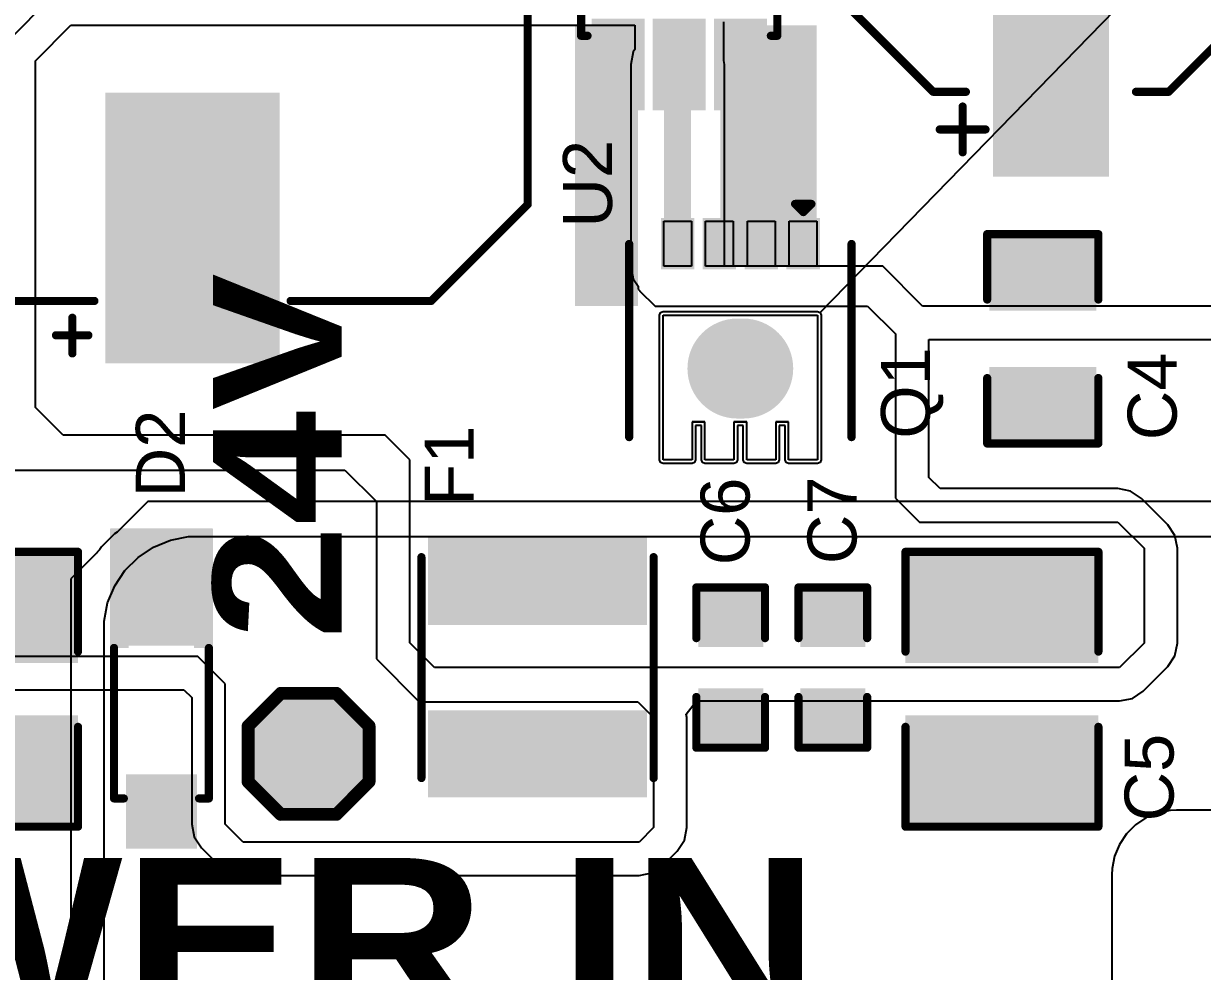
# Model space of a CAD drawing. Header units: inches. Extents: x -3 to 195, y 0 to 199.
# Drawn here: x 2.38 to 3.101, y 0.53 to 1.11 of the extents above; entities that cross this region are included whole.
import ezdxf

# ---------------------------------------------------------------- set-up
doc = ezdxf.new("R2010")
doc.units = ezdxf.units.IN
doc.header["$MEASUREMENT"] = 0
for name, color, linetype in [('Bottom Layer', 5, 'Continuous'), ('Top Layer', 1, 'Continuous'), ('Top Overlay', 2, 'Continuous'), ('Top Paste', 8, 'Continuous'), ('Top Solder', 216, 'Continuous')]:
    doc.layers.add(name, color=color, linetype=linetype)
doc.styles.add('Arial', font='', dxfattribs={"height": 0.2})
doc.styles.add('Arial Black_Bold', font='', dxfattribs={"height": 0.2})
doc.styles.get('Arial').set_extended_font_data('Arial')
doc.styles.get('Arial Black_Bold').set_extended_font_data('Arial Black', bold=True)

# ---------------------------------------------------------------- blocks, each defined once
blk = doc.blocks.new('SOT_23_6_18')
at = {"layer": 'Top Layer'}
for points in [[(-0.07559, 0.04961), (-0.02756, 0.04961), (-0.02756, 0.0252), (-0.07559, 0.0252)], [(0.02756, 0.04961), (0.07559, 0.04961), (0.07559, 0.0252), (0.02756, 0.0252)], [(-0.07559, 0.0122), (-0.02756, 0.0122), (-0.02756, -0.01221), (-0.07559, -0.01221)], [(0.02756, 0.0122), (0.07559, 0.0122), (0.07559, -0.01221), (0.02756, -0.01221)], [(-0.07559, -0.0252), (-0.02756, -0.0252), (-0.02756, -0.04961), (-0.07559, -0.04961)], [(0.02756, -0.0252), (0.07559, -0.0252), (0.07559, -0.04961), (0.02756, -0.04961)]]:
    blk.add_hatch(color=1, dxfattribs=at).paths.add_polyline_path(points)
at = {"layer": 'Top Paste'}
for points in [[(-0.07559, 0.04961), (-0.02756, 0.04961), (-0.02756, 0.0252), (-0.07559, 0.0252)], [(0.02756, 0.04961), (0.07559, 0.04961), (0.07559, 0.0252), (0.02756, 0.0252)], [(-0.07559, 0.0122), (-0.02756, 0.0122), (-0.02756, -0.01221), (-0.07559, -0.01221)], [(0.02756, 0.0122), (0.07559, 0.0122), (0.07559, -0.01221), (0.02756, -0.01221)], [(-0.07559, -0.0252), (-0.02756, -0.0252), (-0.02756, -0.04961), (-0.07559, -0.04961)], [(0.02756, -0.0252), (0.07559, -0.0252), (0.07559, -0.04961), (0.02756, -0.04961)]]:
    blk.add_hatch(color=8, dxfattribs=at).paths.add_polyline_path(points)
at = {"layer": 'Top Solder'}
for points in [[(-0.07959, 0.05361), (-0.02356, 0.05361), (-0.02356, 0.0212), (-0.07959, 0.0212)], [(0.02356, 0.05361), (0.07959, 0.05361), (0.07959, 0.0212), (0.02356, 0.0212)], [(-0.07959, 0.0162), (-0.02356, 0.0162), (-0.02356, -0.01621), (-0.07959, -0.01621)], [(0.02356, 0.0162), (0.07959, 0.0162), (0.07959, -0.01621), (0.02356, -0.01621)], [(-0.07959, -0.0212), (-0.02356, -0.0212), (-0.02356, -0.05361), (-0.07959, -0.05361)], [(0.02356, -0.0212), (0.07959, -0.0212), (0.07959, -0.05361), (0.02356, -0.05361)]]:
    blk.add_hatch(color=216, dxfattribs=at).paths.add_polyline_path(points)
at = {"layer": 'Top Overlay'}
for points in [[(0.034, 0.06, 0.005, 0.005, 0), (-0.035, 0.06, 0.005, 0.005, 0)], [(-0.035, 0.05606, 0.005, 0.005, 0), (-0.035, 0.06, 0.005, 0.005, 0)], [(0.034, 0.05606, 0.005, 0.005, 0), (0.034, 0.06, 0.005, 0.005, 0)], [(-0.081, 0.038, 0.005, 0.005, 0), (-0.086, 0.043, 0.005, 0.005, 0)], [(-0.086, 0.033, 0.005, 0.005, 0), (-0.086, 0.043, 0.005, 0.005, 0)], [(-0.086, 0.033, 0.005, 0.005, 0), (-0.081, 0.038, 0.005, 0.005, 0)], [(-0.035, -0.06, 0.005, 0.005, 0), (-0.035, -0.05606, 0.005, 0.005, 0)], [(0.034, -0.06, 0.005, 0.005, 0), (-0.035, -0.06, 0.005, 0.005, 0)], [(0.034, -0.06, 0.005, 0.005, 0), (0.034, -0.05606, 0.005, 0.005, 0)]]:
    blk.add_lwpolyline(points, format="xyseb", dxfattribs=at)
for points in [[(-0.03625, 0.06, 0.0025, 0.0025, 1), (-0.03375, 0.06, 0.0025, 0.0025, 1)], [(-0.03625, 0.06, 0.0025, 0.0025, 1), (-0.03375, 0.06, 0.0025, 0.0025, 1)], [(-0.03625, 0.05606, 0.0025, 0.0025, 1), (-0.03375, 0.05606, 0.0025, 0.0025, 1)], [(0.03275, 0.06, 0.0025, 0.0025, 1), (0.03525, 0.06, 0.0025, 0.0025, 1)], [(0.03275, 0.06, 0.0025, 0.0025, 1), (0.03525, 0.06, 0.0025, 0.0025, 1)], [(0.03275, 0.05606, 0.0025, 0.0025, 1), (0.03525, 0.05606, 0.0025, 0.0025, 1)], [(-0.08725, 0.043, 0.0025, 0.0025, 1), (-0.08475, 0.043, 0.0025, 0.0025, 1)], [(-0.08725, 0.043, 0.0025, 0.0025, 1), (-0.08475, 0.043, 0.0025, 0.0025, 1)], [(-0.08225, 0.038, 0.0025, 0.0025, 1), (-0.07975, 0.038, 0.0025, 0.0025, 1)], [(-0.08225, 0.038, 0.0025, 0.0025, 1), (-0.07975, 0.038, 0.0025, 0.0025, 1)], [(-0.08725, 0.033, 0.0025, 0.0025, 1), (-0.08475, 0.033, 0.0025, 0.0025, 1)], [(-0.08725, 0.033, 0.0025, 0.0025, 1), (-0.08475, 0.033, 0.0025, 0.0025, 1)], [(-0.03625, -0.05606, 0.0025, 0.0025, 1), (-0.03375, -0.05606, 0.0025, 0.0025, 1)], [(-0.03625, -0.06, 0.0025, 0.0025, 1), (-0.03375, -0.06, 0.0025, 0.0025, 1)], [(-0.03625, -0.06, 0.0025, 0.0025, 1), (-0.03375, -0.06, 0.0025, 0.0025, 1)], [(0.03275, -0.05606, 0.0025, 0.0025, 1), (0.03525, -0.05606, 0.0025, 0.0025, 1)], [(0.03275, -0.06, 0.0025, 0.0025, 1), (0.03525, -0.06, 0.0025, 0.0025, 1)], [(0.03275, -0.06, 0.0025, 0.0025, 1), (0.03525, -0.06, 0.0025, 0.0025, 1)]]:
    blk.add_lwpolyline(points, format="xyseb", close=True, dxfattribs=at)
blk = doc.blocks.new('T__________22')
at = {"layer": 'Top Layer'}
blk.add_hatch(color=1, dxfattribs=at).paths.add_polyline_path([(0.015, 0.03), (-0.015, 0.03), (-0.03, 0.015), (-0.03, -0.015), (-0.015, -0.03), (0.015, -0.03), (0.03, -0.015), (0.03, 0.015)])
at = {"layer": 'Top Paste'}
blk.add_hatch(color=8, dxfattribs=at).paths.add_polyline_path([(0.015, 0.03), (-0.015, 0.03), (-0.03, 0.015), (-0.03, -0.015), (-0.015, -0.03), (0.015, -0.03), (0.03, -0.015), (0.03, 0.015)])
at = {"layer": 'Top Solder'}
blk.add_hatch(color=216, dxfattribs=at).paths.add_polyline_path([(0.017, 0.034), (-0.017, 0.034), (-0.034, 0.017), (-0.034, -0.017), (-0.017, -0.034), (0.017, -0.034), (0.034, -0.017), (0.034, 0.017)])
at = {"layer": 'Top Overlay'}
for points in [[(-0.037, 0.017, 0.00787, 0.00787, 0), (-0.017, 0.037, 0.00787, 0.00787, 0)], [(-0.017, 0.037, 0.00787, 0.00787, 0), (0.017, 0.037, 0.00787, 0.00787, 0)], [(0.017, 0.037, 0.00787, 0.00787, 0), (0.037, 0.017, 0.00787, 0.00787, 0)], [(-0.037, -0.017, 0.00787, 0.00787, 0), (-0.037, 0.017, 0.00787, 0.00787, 0)], [(0.037, -0.017, 0.00787, 0.00787, 0), (0.037, 0.017, 0.00787, 0.00787, 0)], [(-0.037, -0.017, 0.00787, 0.00787, 0), (-0.017, -0.037, 0.00787, 0.00787, 0)], [(0.017, -0.037, 0.00787, 0.00787, 0), (0.037, -0.017, 0.00787, 0.00787, 0)], [(-0.017, -0.037, 0.00787, 0.00787, 0), (0.017, -0.037, 0.00787, 0.00787, 0)]]:
    blk.add_lwpolyline(points, format="xyseb", dxfattribs=at)
for points in [[(-0.01897, 0.037, 0.00394, 0.00394, 1), (-0.01503, 0.037, 0.00394, 0.00394, 1)], [(-0.01897, 0.037, 0.00394, 0.00394, 1), (-0.01503, 0.037, 0.00394, 0.00394, 1)], [(0.01503, 0.037, 0.00394, 0.00394, 1), (0.01897, 0.037, 0.00394, 0.00394, 1)], [(0.01503, 0.037, 0.00394, 0.00394, 1), (0.01897, 0.037, 0.00394, 0.00394, 1)], [(-0.03897, 0.017, 0.00394, 0.00394, 1), (-0.03503, 0.017, 0.00394, 0.00394, 1)], [(-0.03897, 0.017, 0.00394, 0.00394, 1), (-0.03503, 0.017, 0.00394, 0.00394, 1)], [(0.03503, 0.017, 0.00394, 0.00394, 1), (0.03897, 0.017, 0.00394, 0.00394, 1)], [(0.03503, 0.017, 0.00394, 0.00394, 1), (0.03897, 0.017, 0.00394, 0.00394, 1)], [(-0.03897, -0.017, 0.00394, 0.00394, 1), (-0.03503, -0.017, 0.00394, 0.00394, 1)], [(-0.03897, -0.017, 0.00394, 0.00394, 1), (-0.03503, -0.017, 0.00394, 0.00394, 1)], [(0.03503, -0.017, 0.00394, 0.00394, 1), (0.03897, -0.017, 0.00394, 0.00394, 1)], [(0.03503, -0.017, 0.00394, 0.00394, 1), (0.03897, -0.017, 0.00394, 0.00394, 1)], [(-0.01897, -0.037, 0.00394, 0.00394, 1), (-0.01503, -0.037, 0.00394, 0.00394, 1)], [(-0.01897, -0.037, 0.00394, 0.00394, 1), (-0.01503, -0.037, 0.00394, 0.00394, 1)], [(0.01503, -0.037, 0.00394, 0.00394, 1), (0.01897, -0.037, 0.00394, 0.00394, 1)], [(0.01503, -0.037, 0.00394, 0.00394, 1), (0.01897, -0.037, 0.00394, 0.00394, 1)]]:
    blk.add_lwpolyline(points, format="xyseb", close=True, dxfattribs=at)
blk = doc.blocks.new('P____DI_3333_8_81')
at = {"layer": 'Top Layer'}
for points in [[(-0.02441, 0.04665), (-0.02441, 0.03012), (-0.05197, 0.03012), (-0.05197, 0.04665)], [(-0.02441, 0.02106), (-0.02441, 0.00453), (-0.05197, 0.00453), (-0.05197, 0.02106)], [(-0.02441, -0.00453), (-0.02441, -0.02106), (-0.05197, -0.02106), (-0.05197, -0.00453)], [(-0.02441, -0.03012), (-0.02441, -0.04665), (-0.05197, -0.04665), (-0.05197, -0.03012)]]:
    blk.add_hatch(color=1, dxfattribs=at).paths.add_polyline_path(points)
h = blk.add_hatch(color=1, dxfattribs=at)
edge = h.paths.add_edge_path()
edge.add_arc((0.03819, 0.00177), 0.02657, 0, 180)
edge.add_line((0.01162, 0.00177), (0.01162, -0.00178))
edge.add_arc((0.03819, -0.00178), 0.02657, 180, 360)
edge.add_line((0.06476, -0.00178), (0.06476, 0.00177))
at = {"layer": 'Top Paste'}
h = blk.add_hatch(color=8, dxfattribs=at)
edge = h.paths.add_edge_path()
edge.add_arc((0.03819, 0.00177), 0.02657, 0, 180)
edge.add_line((0.01162, 0.00177), (0.01162, -0.00178))
edge.add_arc((0.03819, -0.00178), 0.02657, 180, 360)
edge.add_line((0.06476, -0.00178), (0.06476, 0.00177))
at = {"layer": 'Top Solder'}
for points in [[(-0.02244, 0.04862), (-0.02244, 0.02815), (-0.05394, 0.02815), (-0.05394, 0.04862)], [(-0.02244, 0.02303), (-0.02244, 0.00256), (-0.05394, 0.00256), (-0.05394, 0.02303)], [(-0.02244, -0.00256), (-0.02244, -0.02303), (-0.05394, -0.02303), (-0.05394, -0.00256)], [(-0.02244, -0.02815), (-0.02244, -0.04862), (-0.05394, -0.04862), (-0.05394, -0.02815)]]:
    blk.add_hatch(color=216, dxfattribs=at).paths.add_polyline_path(points)
h = blk.add_hatch(color=216, dxfattribs=at)
edge = h.paths.add_edge_path()
edge.add_arc((0.03819, 0.00177), 0.03057, 0, 180)
edge.add_line((0.00762, 0.00177), (0.00762, -0.00178))
edge.add_arc((0.03819, -0.00178), 0.03057, 180, 360)
edge.add_line((0.06876, -0.00178), (0.06876, 0.00177))
at = {"layer": 'Top Layer'}
for p, q in [((0.00551, 0.04724), (0.00551, 0.04724)), ((0.00551, 0.04724), (0.09409, 0.04724)), ((0.00551, -0.04724), (0.00551, 0.04724)), ((0.09409, 0.04724), (0.09409, 0.02953)), ((0.09409, 0.02953), (0.07086, 0.02953)), ((0.07086, 0.02953), (0.07086, 0.02165)), ((0.07086, 0.02165), (0.09409, 0.02165)), ((0.09409, 0.02165), (0.09409, 0.00394)), ((0.09409, 0.00394), (0.07086, 0.00394)), ((0.07086, 0.00394), (0.07086, -0.00394)), ((0.07086, -0.00394), (0.09409, -0.00394)), ((0.09409, -0.00394), (0.09409, -0.02165)), ((0.09409, -0.02165), (0.07086, -0.02165)), ((0.07086, -0.02165), (0.07086, -0.02953)), ((0.07086, -0.02953), (0.09409, -0.02953)), ((0.09409, -0.02953), (0.09409, -0.04724)), ((0.09409, -0.04724), (0.00551, -0.04724))]:
    blk.add_line(p, q, dxfattribs=at)
at = {"layer": 'Top Overlay'}
for points in [[(0.08011, 0.06799, 0.005, 0.005, 0), (-0.038, 0.06799, 0.005, 0.005, 0)], [(-0.06246, 0.03348, 0.005, 0.005, 0), (-0.06246, 0.04348, 0.005, 0.005, 0)], [(-0.05746, 0.03848, 0.005, 0.005, 0), (-0.06246, 0.04348, 0.005, 0.005, 0)], [(-0.06246, 0.03348, 0.005, 0.005, 0), (-0.05746, 0.03848, 0.005, 0.005, 0)], [(0.08011, -0.06799, 0.005, 0.005, 0), (-0.038, -0.06799, 0.005, 0.005, 0)]]:
    blk.add_lwpolyline(points, format="xyseb", dxfattribs=at)
for points in [[(-0.03925, 0.06799, 0.0025, 0.0025, 1), (-0.03675, 0.06799, 0.0025, 0.0025, 1)], [(0.07886, 0.06799, 0.0025, 0.0025, 1), (0.08136, 0.06799, 0.0025, 0.0025, 1)], [(-0.06371, 0.04348, 0.0025, 0.0025, 1), (-0.06121, 0.04348, 0.0025, 0.0025, 1)], [(-0.06371, 0.04348, 0.0025, 0.0025, 1), (-0.06121, 0.04348, 0.0025, 0.0025, 1)], [(-0.05871, 0.03848, 0.0025, 0.0025, 1), (-0.05621, 0.03848, 0.0025, 0.0025, 1)], [(-0.05871, 0.03848, 0.0025, 0.0025, 1), (-0.05621, 0.03848, 0.0025, 0.0025, 1)], [(-0.06371, 0.03348, 0.0025, 0.0025, 1), (-0.06121, 0.03348, 0.0025, 0.0025, 1)], [(-0.06371, 0.03348, 0.0025, 0.0025, 1), (-0.06121, 0.03348, 0.0025, 0.0025, 1)], [(-0.03925, -0.06799, 0.0025, 0.0025, 1), (-0.03675, -0.06799, 0.0025, 0.0025, 1)], [(0.07886, -0.06799, 0.0025, 0.0025, 1), (0.08136, -0.06799, 0.0025, 0.0025, 1)]]:
    blk.add_lwpolyline(points, format="xyseb", close=True, dxfattribs=at)
at = {"layer": 'Top Paste'}
for p, q in [((-0.05197, 0.02992), (-0.05197, 0.04685)), ((-0.05197, 0.04685), (-0.02441, 0.04685)), ((-0.02441, 0.04685), (-0.02441, 0.04685)), ((-0.02441, 0.04685), (-0.02441, 0.02992)), ((0.00551, -0.04724), (0.00551, 0.04724)), ((0.00551, 0.04724), (0.09409, 0.04724)), ((0.09409, 0.04724), (0.09409, 0.02953)), ((-0.02441, 0.02992), (-0.05197, 0.02992)), ((0.09409, 0.02953), (0.07087, 0.02953)), ((0.07087, 0.02953), (0.07087, 0.02165)), ((0.07087, 0.02165), (0.09409, 0.02165)), ((0.09409, 0.02165), (0.09409, 0.00394)), ((-0.05197, 0.00433), (-0.05197, 0.02126)), ((-0.05197, 0.02126), (-0.02441, 0.02126)), ((-0.02441, 0.02126), (-0.02441, 0.02126)), ((-0.02441, 0.02126), (-0.02441, 0.00433)), ((-0.02441, 0.00433), (-0.05197, 0.00433)), ((0.09409, 0.00394), (0.07087, 0.00394)), ((0.07087, 0.00394), (0.07087, -0.00394)), ((-0.05197, -0.02126), (-0.05197, -0.00433)), ((-0.05197, -0.00433), (-0.02441, -0.00433)), ((-0.02441, -0.00433), (-0.02441, -0.00433)), ((-0.02441, -0.00433), (-0.02441, -0.02126)), ((0.07087, -0.00394), (0.09409, -0.00394)), ((0.09409, -0.00394), (0.09409, -0.02165)), ((-0.02441, -0.02126), (-0.05197, -0.02126)), ((0.09409, -0.02165), (0.07087, -0.02165)), ((0.07087, -0.02165), (0.07087, -0.02953)), ((-0.05197, -0.04685), (-0.05197, -0.02992)), ((-0.05197, -0.02992), (-0.02441, -0.02992)), ((-0.02441, -0.02992), (-0.02441, -0.02992)), ((-0.02441, -0.02992), (-0.02441, -0.04685)), ((0.07087, -0.02953), (0.09409, -0.02953)), ((0.09409, -0.02953), (0.09409, -0.04724)), ((-0.02441, -0.04685), (-0.05197, -0.04685)), ((0.09409, -0.04724), (0.00551, -0.04724)), ((0.09409, -0.04724), (0.09409, -0.04724))]:
    blk.add_line(p, q, dxfattribs=at)
at = {"layer": 'Top Solder'}
for p, q in [((0.004, 0.04875), (-197.82837, 192.66488)), ((0.00338, 0.04724), (0.004, 0.04875)), ((0.00338, -0.04724), (0.00338, 0.04724)), ((0.004, 0.04875), (0.00551, 0.04938)), ((0.00551, 0.04938), (0.09409, 0.04938)), ((0.09409, 0.04938), (0.0956, 0.04875)), ((0.0956, 0.04875), (0.09622, 0.04724)), ((0.09622, 0.04724), (0.09622, 0.02953)), ((0.09622, 0.02953), (0.0956, 0.02802)), ((0.09409, 0.0274), (0.073, 0.0274)), ((0.073, 0.0274), (0.073, 0.02378)), ((0.073, 0.02378), (0.09409, 0.02378)), ((0.0956, 0.02802), (0.09409, 0.0274)), ((0.09409, 0.02378), (0.0956, 0.02316)), ((0.0956, 0.02316), (0.09622, 0.02165)), ((0.09622, 0.02165), (0.09622, 0.00394)), ((0.09409, 0.00181), (0.073, 0.00181)), ((0.073, 0.00181), (0.073, -0.00181)), ((0.0956, 0.00243), (0.09409, 0.00181)), ((0.09622, 0.00394), (0.0956, 0.00243)), ((0.073, -0.00181), (0.09409, -0.00181)), ((0.09409, -0.00181), (0.0956, -0.00243)), ((0.0956, -0.00243), (0.09622, -0.00394)), ((0.09622, -0.00394), (0.09622, -0.02165)), ((0.09409, -0.02379), (0.073, -0.02379)), ((0.073, -0.02379), (0.073, -0.0274)), ((0.073, -0.0274), (0.09409, -0.0274)), ((0.0956, -0.02316), (0.09409, -0.02379)), ((0.09409, -0.0274), (0.0956, -0.02802)), ((0.09622, -0.02165), (0.0956, -0.02316)), ((0.0956, -0.02802), (0.09622, -0.02953)), ((0.09622, -0.02953), (0.09622, -0.04724)), ((0.004, -0.04875), (0.00338, -0.04724)), ((0.00551, -0.04938), (0.004, -0.04875)), ((0.09409, -0.04938), (0.00551, -0.04938)), ((0.0956, -0.04875), (0.09409, -0.04938)), ((0.09622, -0.04724), (0.0956, -0.04875))]:
    blk.add_line(p, q, dxfattribs=at)
blk = doc.blocks.new('FUSE_1210_105')
at = {"layer": 'Top Layer'}
for points in [[(-0.07539, 0.06299), (-0.03012, 0.06299), (-0.03012, -0.06299), (-0.07539, -0.06299)], [(0.03012, 0.06299), (0.07539, 0.06299), (0.07539, -0.06299), (0.03012, -0.06299)]]:
    blk.add_hatch(color=1, dxfattribs=at).paths.add_polyline_path(points)
at = {"layer": 'Top Paste'}
for points in [[(-0.07539, 0.06299), (-0.03012, 0.06299), (-0.03012, -0.06299), (-0.07539, -0.06299)], [(0.03012, 0.06299), (0.07539, 0.06299), (0.07539, -0.06299), (0.03012, -0.06299)]]:
    blk.add_hatch(color=8, dxfattribs=at).paths.add_polyline_path(points)
at = {"layer": 'Top Solder'}
for points in [[(-0.07939, 0.06699), (-0.02612, 0.06699), (-0.02612, -0.06699), (-0.07939, -0.06699)], [(0.02612, 0.06699), (0.07939, 0.06699), (0.07939, -0.06699), (0.02612, -0.06699)]]:
    blk.add_hatch(color=216, dxfattribs=at).paths.add_polyline_path(points)
at = {"layer": 'Top Overlay'}
for points in [[(0.06752, 0.071, 0.005, 0.005, 0), (-0.06752, 0.071, 0.005, 0.005, 0)], [(0.06752, -0.071, 0.005, 0.005, 0), (-0.06752, -0.071, 0.005, 0.005, 0)]]:
    blk.add_lwpolyline(points, format="xyseb", dxfattribs=at)
for points in [[(-0.06877, 0.071, 0.0025, 0.0025, 1), (-0.06627, 0.071, 0.0025, 0.0025, 1)], [(0.06627, 0.071, 0.0025, 0.0025, 1), (0.06877, 0.071, 0.0025, 0.0025, 1)], [(-0.06877, -0.071, 0.0025, 0.0025, 1), (-0.06627, -0.071, 0.0025, 0.0025, 1)], [(0.06627, -0.071, 0.0025, 0.0025, 1), (0.06877, -0.071, 0.0025, 0.0025, 1)]]:
    blk.add_lwpolyline(points, format="xyseb", close=True, dxfattribs=at)
blk = doc.blocks.new('SOD_123_129')
at = {"layer": 'Top Layer'}
for points in [[(-0.04331, 0.01772), (-0.04331, -0.01772), (-0.08071, -0.01772), (-0.08071, 0.01772)], [(0.08071, 0.01772), (0.08071, -0.01772), (0.04331, -0.01772), (0.04331, 0.01772)]]:
    blk.add_hatch(color=1, dxfattribs=at).paths.add_polyline_path(points)
at = {"layer": 'Top Overlay'}
for points in [[(0.03801, 0.01998), (0.11101, 0.01998), (0.11101, 0.03148), (0.03801, 0.03148)], [(0.08354, -0.03104), (0.11109, -0.03104), (0.11109, 0.03096), (0.08354, 0.03096)], [(0.03798, -0.03149), (0.11098, -0.03149), (0.11098, -0.02), (0.03798, -0.02)]]:
    blk.add_hatch(color=2, dxfattribs=at).paths.add_polyline_path(points)
at = {"layer": 'Top Paste'}
for points in [[(-0.04331, 0.01772), (-0.04331, -0.01772), (-0.08071, -0.01772), (-0.08071, 0.01772)], [(0.08071, 0.01772), (0.08071, -0.01772), (0.04331, -0.01772), (0.04331, 0.01772)]]:
    blk.add_hatch(color=8, dxfattribs=at).paths.add_polyline_path(points)
at = {"layer": 'Top Solder'}
for points in [[(-0.03931, 0.02172), (-0.03931, -0.02172), (-0.08471, -0.02172), (-0.08471, 0.02172)], [(0.08471, 0.02172), (0.08471, -0.02172), (0.03931, -0.02172), (0.03931, 0.02172)]]:
    blk.add_hatch(color=216, dxfattribs=at).paths.add_polyline_path(points)
at = {"layer": 'Top Overlay'}
for points in [[(-0.054, 0.029, 0.005, 0.005, 0), (0.038, 0.029, 0.005, 0.005, 0)], [(-0.054, 0.029, 0.005, 0.005, 0), (-0.054, 0.023, 0.005, 0.005, 0)], [(-0.054, -0.023, 0.005, 0.005, 0), (-0.054, -0.029, 0.005, 0.005, 0)], [(-0.054, -0.029, 0.005, 0.005, 0), (0.038, -0.029, 0.005, 0.005, 0)]]:
    blk.add_lwpolyline(points, format="xyseb", dxfattribs=at)
for points in [[(-0.05525, 0.029, 0.0025, 0.0025, 1), (-0.05275, 0.029, 0.0025, 0.0025, 1)], [(-0.05525, 0.029, 0.0025, 0.0025, 1), (-0.05275, 0.029, 0.0025, 0.0025, 1)], [(0.03675, 0.029, 0.0025, 0.0025, 1), (0.03925, 0.029, 0.0025, 0.0025, 1)], [(-0.05525, 0.023, 0.0025, 0.0025, 1), (-0.05275, 0.023, 0.0025, 0.0025, 1)], [(-0.05525, -0.023, 0.0025, 0.0025, 1), (-0.05275, -0.023, 0.0025, 0.0025, 1)], [(-0.05525, -0.029, 0.0025, 0.0025, 1), (-0.05275, -0.029, 0.0025, 0.0025, 1)], [(-0.05525, -0.029, 0.0025, 0.0025, 1), (-0.05275, -0.029, 0.0025, 0.0025, 1)], [(0.03675, -0.029, 0.0025, 0.0025, 1), (0.03925, -0.029, 0.0025, 0.0025, 1)]]:
    blk.add_lwpolyline(points, format="xyseb", close=True, dxfattribs=at)
blk = doc.blocks.new('C___1210_152')
at = {"layer": 'Top Layer'}
for points in [[(-0.08, 0.055), (-0.02, 0.055), (-0.02, -0.055), (-0.08, -0.055)], [(0.02, 0.055), (0.08, 0.055), (0.08, -0.055), (0.02, -0.055)]]:
    blk.add_hatch(color=1, dxfattribs=at).paths.add_polyline_path(points)
at = {"layer": 'Top Paste'}
for points in [[(-0.08, 0.055), (-0.02, 0.055), (-0.02, -0.055), (-0.08, -0.055)], [(0.02, 0.055), (0.08, 0.055), (0.08, -0.055), (0.02, -0.055)]]:
    blk.add_hatch(color=8, dxfattribs=at).paths.add_polyline_path(points)
at = {"layer": 'Top Solder'}
for points in [[(-0.084, 0.059), (-0.016, 0.059), (-0.016, -0.059), (-0.084, -0.059)], [(0.016, 0.059), (0.084, 0.059), (0.084, -0.059), (0.016, -0.059)]]:
    blk.add_hatch(color=216, dxfattribs=at).paths.add_polyline_path(points)
at = {"layer": 'Top Overlay'}
for points in [[(-0.084, 0.059, 0.005, 0.005, 0), (-0.084, -0.059, 0.005, 0.005, 0)], [(-0.084, 0.059, 0.005, 0.005, 0), (-0.023, 0.059, 0.005, 0.005, 0)], [(0.023, 0.059, 0.005, 0.005, 0), (0.084, 0.059, 0.005, 0.005, 0)], [(0.084, 0.059, 0.005, 0.005, 0), (0.084, -0.059, 0.005, 0.005, 0)], [(-0.084, -0.059, 0.005, 0.005, 0), (-0.023, -0.059, 0.005, 0.005, 0)], [(0.023, -0.059, 0.005, 0.005, 0), (0.084, -0.059, 0.005, 0.005, 0)]]:
    blk.add_lwpolyline(points, format="xyseb", dxfattribs=at)
for points in [[(-0.08525, 0.059, 0.0025, 0.0025, 1), (-0.08275, 0.059, 0.0025, 0.0025, 1)], [(-0.08525, 0.059, 0.0025, 0.0025, 1), (-0.08275, 0.059, 0.0025, 0.0025, 1)], [(-0.02425, 0.059, 0.0025, 0.0025, 1), (-0.02175, 0.059, 0.0025, 0.0025, 1)], [(0.02175, 0.059, 0.0025, 0.0025, 1), (0.02425, 0.059, 0.0025, 0.0025, 1)], [(0.08275, 0.059, 0.0025, 0.0025, 1), (0.08525, 0.059, 0.0025, 0.0025, 1)], [(0.08275, 0.059, 0.0025, 0.0025, 1), (0.08525, 0.059, 0.0025, 0.0025, 1)], [(-0.08525, -0.059, 0.0025, 0.0025, 1), (-0.08275, -0.059, 0.0025, 0.0025, 1)], [(-0.08525, -0.059, 0.0025, 0.0025, 1), (-0.08275, -0.059, 0.0025, 0.0025, 1)], [(-0.02425, -0.059, 0.0025, 0.0025, 1), (-0.02175, -0.059, 0.0025, 0.0025, 1)], [(0.02175, -0.059, 0.0025, 0.0025, 1), (0.02425, -0.059, 0.0025, 0.0025, 1)], [(0.08275, -0.059, 0.0025, 0.0025, 1), (0.08525, -0.059, 0.0025, 0.0025, 1)], [(0.08275, -0.059, 0.0025, 0.0025, 1), (0.08525, -0.059, 0.0025, 0.0025, 1)]]:
    blk.add_lwpolyline(points, format="xyseb", close=True, dxfattribs=at)
blk = doc.blocks.new('C___0603_153')
at = {"layer": 'Top Layer'}
for points in [[(-0.015, 0.0175), (-0.015, -0.0175), (-0.045, -0.0175), (-0.045, 0.0175)], [(0.045, 0.0175), (0.045, -0.0175), (0.015, -0.0175), (0.015, 0.0175)]]:
    blk.add_hatch(color=1, dxfattribs=at).paths.add_polyline_path(points)
at = {"layer": 'Top Paste'}
for points in [[(-0.015, 0.0175), (-0.015, -0.0175), (-0.045, -0.0175), (-0.045, 0.0175)], [(0.045, 0.0175), (0.045, -0.0175), (0.015, -0.0175), (0.015, 0.0175)]]:
    blk.add_hatch(color=8, dxfattribs=at).paths.add_polyline_path(points)
at = {"layer": 'Top Solder'}
for points in [[(-0.01264, 0.01986), (-0.01264, -0.01986), (-0.04736, -0.01986), (-0.04736, 0.01986)], [(0.04736, 0.01986), (0.04736, -0.01986), (0.01264, -0.01986), (0.01264, 0.01986)]]:
    blk.add_hatch(color=216, dxfattribs=at).paths.add_polyline_path(points)
at = {"layer": 'Top Overlay'}
for points in [[(-0.049, 0.021, 0.005, 0.005, 0), (-0.018, 0.021, 0.005, 0.005, 0)], [(-0.049, 0.021, 0.005, 0.005, 0), (-0.049, -0.021, 0.005, 0.005, 0)], [(0.018, 0.021, 0.005, 0.005, 0), (0.049, 0.021, 0.005, 0.005, 0)], [(0.049, 0.021, 0.005, 0.005, 0), (0.049, -0.021, 0.005, 0.005, 0)], [(-0.049, -0.021, 0.005, 0.005, 0), (-0.018, -0.021, 0.005, 0.005, 0)], [(0.018, -0.021, 0.005, 0.005, 0), (0.049, -0.021, 0.005, 0.005, 0)]]:
    blk.add_lwpolyline(points, format="xyseb", dxfattribs=at)
for points in [[(-0.05025, 0.021, 0.0025, 0.0025, 1), (-0.04775, 0.021, 0.0025, 0.0025, 1)], [(-0.05025, 0.021, 0.0025, 0.0025, 1), (-0.04775, 0.021, 0.0025, 0.0025, 1)], [(-0.01925, 0.021, 0.0025, 0.0025, 1), (-0.01675, 0.021, 0.0025, 0.0025, 1)], [(0.01675, 0.021, 0.0025, 0.0025, 1), (0.01925, 0.021, 0.0025, 0.0025, 1)], [(0.04775, 0.021, 0.0025, 0.0025, 1), (0.05025, 0.021, 0.0025, 0.0025, 1)], [(0.04775, 0.021, 0.0025, 0.0025, 1), (0.05025, 0.021, 0.0025, 0.0025, 1)], [(-0.05025, -0.021, 0.0025, 0.0025, 1), (-0.04775, -0.021, 0.0025, 0.0025, 1)], [(-0.05025, -0.021, 0.0025, 0.0025, 1), (-0.04775, -0.021, 0.0025, 0.0025, 1)], [(-0.01925, -0.021, 0.0025, 0.0025, 1), (-0.01675, -0.021, 0.0025, 0.0025, 1)], [(0.01675, -0.021, 0.0025, 0.0025, 1), (0.01925, -0.021, 0.0025, 0.0025, 1)], [(0.04775, -0.021, 0.0025, 0.0025, 1), (0.05025, -0.021, 0.0025, 0.0025, 1)], [(0.04775, -0.021, 0.0025, 0.0025, 1), (0.05025, -0.021, 0.0025, 0.0025, 1)]]:
    blk.add_lwpolyline(points, format="xyseb", close=True, dxfattribs=at)
blk = doc.blocks.new('C___0603_154')
at = {"layer": 'Top Layer'}
for points in [[(-0.015, 0.0175), (-0.015, -0.0175), (-0.045, -0.0175), (-0.045, 0.0175)], [(0.045, 0.0175), (0.045, -0.0175), (0.015, -0.0175), (0.015, 0.0175)]]:
    blk.add_hatch(color=1, dxfattribs=at).paths.add_polyline_path(points)
at = {"layer": 'Top Paste'}
for points in [[(-0.015, 0.0175), (-0.015, -0.0175), (-0.045, -0.0175), (-0.045, 0.0175)], [(0.045, 0.0175), (0.045, -0.0175), (0.015, -0.0175), (0.015, 0.0175)]]:
    blk.add_hatch(color=8, dxfattribs=at).paths.add_polyline_path(points)
at = {"layer": 'Top Solder'}
for points in [[(-0.01264, 0.01986), (-0.01264, -0.01986), (-0.04736, -0.01986), (-0.04736, 0.01986)], [(0.04736, 0.01986), (0.04736, -0.01986), (0.01264, -0.01986), (0.01264, 0.01986)]]:
    blk.add_hatch(color=216, dxfattribs=at).paths.add_polyline_path(points)
at = {"layer": 'Top Overlay'}
for points in [[(-0.049, 0.021, 0.005, 0.005, 0), (-0.018, 0.021, 0.005, 0.005, 0)], [(-0.049, 0.021, 0.005, 0.005, 0), (-0.049, -0.021, 0.005, 0.005, 0)], [(0.018, 0.021, 0.005, 0.005, 0), (0.049, 0.021, 0.005, 0.005, 0)], [(0.049, 0.021, 0.005, 0.005, 0), (0.049, -0.021, 0.005, 0.005, 0)], [(-0.049, -0.021, 0.005, 0.005, 0), (-0.018, -0.021, 0.005, 0.005, 0)], [(0.018, -0.021, 0.005, 0.005, 0), (0.049, -0.021, 0.005, 0.005, 0)]]:
    blk.add_lwpolyline(points, format="xyseb", dxfattribs=at)
for points in [[(-0.05025, 0.021, 0.0025, 0.0025, 1), (-0.04775, 0.021, 0.0025, 0.0025, 1)], [(-0.05025, 0.021, 0.0025, 0.0025, 1), (-0.04775, 0.021, 0.0025, 0.0025, 1)], [(-0.01925, 0.021, 0.0025, 0.0025, 1), (-0.01675, 0.021, 0.0025, 0.0025, 1)], [(0.01675, 0.021, 0.0025, 0.0025, 1), (0.01925, 0.021, 0.0025, 0.0025, 1)], [(0.04775, 0.021, 0.0025, 0.0025, 1), (0.05025, 0.021, 0.0025, 0.0025, 1)], [(0.04775, 0.021, 0.0025, 0.0025, 1), (0.05025, 0.021, 0.0025, 0.0025, 1)], [(-0.05025, -0.021, 0.0025, 0.0025, 1), (-0.04775, -0.021, 0.0025, 0.0025, 1)], [(-0.05025, -0.021, 0.0025, 0.0025, 1), (-0.04775, -0.021, 0.0025, 0.0025, 1)], [(-0.01925, -0.021, 0.0025, 0.0025, 1), (-0.01675, -0.021, 0.0025, 0.0025, 1)], [(0.01675, -0.021, 0.0025, 0.0025, 1), (0.01925, -0.021, 0.0025, 0.0025, 1)], [(0.04775, -0.021, 0.0025, 0.0025, 1), (0.05025, -0.021, 0.0025, 0.0025, 1)], [(0.04775, -0.021, 0.0025, 0.0025, 1), (0.05025, -0.021, 0.0025, 0.0025, 1)]]:
    blk.add_lwpolyline(points, format="xyseb", close=True, dxfattribs=at)
blk = doc.blocks.new('C___1210_155')
at = {"layer": 'Top Layer'}
for points in [[(-0.08, 0.055), (-0.02, 0.055), (-0.02, -0.055), (-0.08, -0.055)], [(0.02, 0.055), (0.08, 0.055), (0.08, -0.055), (0.02, -0.055)]]:
    blk.add_hatch(color=1, dxfattribs=at).paths.add_polyline_path(points)
at = {"layer": 'Top Paste'}
for points in [[(-0.08, 0.055), (-0.02, 0.055), (-0.02, -0.055), (-0.08, -0.055)], [(0.02, 0.055), (0.08, 0.055), (0.08, -0.055), (0.02, -0.055)]]:
    blk.add_hatch(color=8, dxfattribs=at).paths.add_polyline_path(points)
at = {"layer": 'Top Solder'}
for points in [[(-0.084, 0.059), (-0.016, 0.059), (-0.016, -0.059), (-0.084, -0.059)], [(0.016, 0.059), (0.084, 0.059), (0.084, -0.059), (0.016, -0.059)]]:
    blk.add_hatch(color=216, dxfattribs=at).paths.add_polyline_path(points)
at = {"layer": 'Top Overlay'}
for points in [[(-0.084, 0.059, 0.005, 0.005, 0), (-0.023, 0.059, 0.005, 0.005, 0)], [(-0.084, 0.059, 0.005, 0.005, 0), (-0.084, -0.059, 0.005, 0.005, 0)], [(0.023, 0.059, 0.005, 0.005, 0), (0.084, 0.059, 0.005, 0.005, 0)], [(0.084, 0.059, 0.005, 0.005, 0), (0.084, -0.059, 0.005, 0.005, 0)], [(-0.084, -0.059, 0.005, 0.005, 0), (-0.023, -0.059, 0.005, 0.005, 0)], [(0.023, -0.059, 0.005, 0.005, 0), (0.084, -0.059, 0.005, 0.005, 0)]]:
    blk.add_lwpolyline(points, format="xyseb", dxfattribs=at)
for points in [[(-0.08525, 0.059, 0.0025, 0.0025, 1), (-0.08275, 0.059, 0.0025, 0.0025, 1)], [(-0.08525, 0.059, 0.0025, 0.0025, 1), (-0.08275, 0.059, 0.0025, 0.0025, 1)], [(-0.02425, 0.059, 0.0025, 0.0025, 1), (-0.02175, 0.059, 0.0025, 0.0025, 1)], [(0.02175, 0.059, 0.0025, 0.0025, 1), (0.02425, 0.059, 0.0025, 0.0025, 1)], [(0.08275, 0.059, 0.0025, 0.0025, 1), (0.08525, 0.059, 0.0025, 0.0025, 1)], [(0.08275, 0.059, 0.0025, 0.0025, 1), (0.08525, 0.059, 0.0025, 0.0025, 1)], [(-0.08525, -0.059, 0.0025, 0.0025, 1), (-0.08275, -0.059, 0.0025, 0.0025, 1)], [(-0.08525, -0.059, 0.0025, 0.0025, 1), (-0.08275, -0.059, 0.0025, 0.0025, 1)], [(-0.02425, -0.059, 0.0025, 0.0025, 1), (-0.02175, -0.059, 0.0025, 0.0025, 1)], [(0.02175, -0.059, 0.0025, 0.0025, 1), (0.02425, -0.059, 0.0025, 0.0025, 1)], [(0.08275, -0.059, 0.0025, 0.0025, 1), (0.08525, -0.059, 0.0025, 0.0025, 1)], [(0.08275, -0.059, 0.0025, 0.0025, 1), (0.08525, -0.059, 0.0025, 0.0025, 1)]]:
    blk.add_lwpolyline(points, format="xyseb", close=True, dxfattribs=at)
blk = doc.blocks.new('C___0805_156')
at = {"layer": 'Top Layer'}
for points in [[(-0.06, 0.03), (-0.02, 0.03), (-0.02, -0.03), (-0.06, -0.03)], [(0.02, 0.03), (0.06, 0.03), (0.06, -0.03), (0.02, -0.03)]]:
    blk.add_hatch(color=1, dxfattribs=at).paths.add_polyline_path(points)
at = {"layer": 'Top Paste'}
for points in [[(-0.06, 0.03), (-0.02, 0.03), (-0.02, -0.03), (-0.06, -0.03)], [(0.02, 0.03), (0.06, 0.03), (0.06, -0.03), (0.02, -0.03)]]:
    blk.add_hatch(color=8, dxfattribs=at).paths.add_polyline_path(points)
at = {"layer": 'Top Solder'}
for points in [[(-0.06276, 0.03276), (-0.01724, 0.03276), (-0.01724, -0.03276), (-0.06276, -0.03276)], [(0.01724, 0.03276), (0.06276, 0.03276), (0.06276, -0.03276), (0.01724, -0.03276)]]:
    blk.add_hatch(color=216, dxfattribs=at).paths.add_polyline_path(points)
at = {"layer": 'Top Overlay'}
for points in [[(-0.024, 0.034, 0.005, 0.005, 0), (-0.064, 0.034, 0.005, 0.005, 0)], [(-0.064, 0.034, 0.005, 0.005, 0), (-0.064, -0.034, 0.005, 0.005, 0)], [(0.064, 0.034, 0.005, 0.005, 0), (0.024, 0.034, 0.005, 0.005, 0)], [(0.064, 0.034, 0.005, 0.005, 0), (0.064, -0.034, 0.005, 0.005, 0)], [(-0.064, -0.034, 0.005, 0.005, 0), (-0.024, -0.034, 0.005, 0.005, 0)], [(0.024, -0.034, 0.005, 0.005, 0), (0.064, -0.034, 0.005, 0.005, 0)]]:
    blk.add_lwpolyline(points, format="xyseb", dxfattribs=at)
for points in [[(-0.06525, 0.034, 0.0025, 0.0025, 1), (-0.06275, 0.034, 0.0025, 0.0025, 1)], [(-0.06525, 0.034, 0.0025, 0.0025, 1), (-0.06275, 0.034, 0.0025, 0.0025, 1)], [(-0.02525, 0.034, 0.0025, 0.0025, 1), (-0.02275, 0.034, 0.0025, 0.0025, 1)], [(0.02275, 0.034, 0.0025, 0.0025, 1), (0.02525, 0.034, 0.0025, 0.0025, 1)], [(0.06275, 0.034, 0.0025, 0.0025, 1), (0.06525, 0.034, 0.0025, 0.0025, 1)], [(0.06275, 0.034, 0.0025, 0.0025, 1), (0.06525, 0.034, 0.0025, 0.0025, 1)], [(-0.06525, -0.034, 0.0025, 0.0025, 1), (-0.06275, -0.034, 0.0025, 0.0025, 1)], [(-0.06525, -0.034, 0.0025, 0.0025, 1), (-0.06275, -0.034, 0.0025, 0.0025, 1)], [(-0.02525, -0.034, 0.0025, 0.0025, 1), (-0.02275, -0.034, 0.0025, 0.0025, 1)], [(0.02275, -0.034, 0.0025, 0.0025, 1), (0.02525, -0.034, 0.0025, 0.0025, 1)], [(0.06275, -0.034, 0.0025, 0.0025, 1), (0.06525, -0.034, 0.0025, 0.0025, 1)], [(0.06275, -0.034, 0.0025, 0.0025, 1), (0.06525, -0.034, 0.0025, 0.0025, 1)]]:
    blk.add_lwpolyline(points, format="xyseb", close=True, dxfattribs=at)
blk = doc.blocks.new('RVT1H470M0607_157')
at = {"layer": 'Top Layer'}
for points in [[(-0.17913, 0.0315), (-0.04134, 0.0315), (-0.04134, -0.0315), (-0.17913, -0.0315)], [(0.04134, 0.0315), (0.17913, 0.0315), (0.17913, -0.0315), (0.04134, -0.0315)]]:
    blk.add_hatch(color=1, dxfattribs=at).paths.add_polyline_path(points)
at = {"layer": 'Top Paste'}
for points in [[(-0.17913, 0.0315), (-0.04134, 0.0315), (-0.04134, -0.0315), (-0.17913, -0.0315)], [(0.04134, 0.0315), (0.17913, 0.0315), (0.17913, -0.0315), (0.04134, -0.0315)]]:
    blk.add_hatch(color=8, dxfattribs=at).paths.add_polyline_path(points)
at = {"layer": 'Top Solder'}
for points in [[(-0.18313, 0.0355), (-0.03734, 0.0355), (-0.03734, -0.0355), (-0.18313, -0.0355)], [(0.03734, 0.0355), (0.18313, 0.0355), (0.18313, -0.0355), (0.03734, -0.0355)]]:
    blk.add_hatch(color=216, dxfattribs=at).paths.add_polyline_path(points)
at = {"layer": 'Top Overlay'}
for points in [[(-0.07224, 0.131, 0.005, 0.005, 0), (-0.13124, 0.072, 0.005, 0.005, 0)], [(0.13076, 0.131, 0.005, 0.005, 0), (-0.07224, 0.131, 0.005, 0.005, 0)], [(0.13076, 0.131, 0.005, 0.005, 0), (0.13076, 0.046, 0.005, 0.005, 0)], [(-0.13124, 0.072, 0.005, 0.005, 0), (-0.13124, 0.052, 0.005, 0.005, 0)], [(-0.15424, 0.068, 0.005, 0.005, 0), (-0.15424, 0.04, 0.005, 0.005, 0)], [(-0.16824, 0.054, 0.005, 0.005, 0), (-0.14024, 0.054, 0.005, 0.005, 0)], [(-0.13124, -0.052, 0.005, 0.005, 0), (-0.13124, -0.072, 0.005, 0.005, 0)], [(0.13076, -0.046, 0.005, 0.005, 0), (0.13076, -0.131, 0.005, 0.005, 0)], [(-0.13124, -0.072, 0.005, 0.005, 0), (-0.07224, -0.131, 0.005, 0.005, 0)], [(-0.07224, -0.131, 0.005, 0.005, 0), (0.13076, -0.131, 0.005, 0.005, 0)]]:
    blk.add_lwpolyline(points, format="xyseb", dxfattribs=at)
for points in [[(-0.07349, 0.131, 0.0025, 0.0025, 1), (-0.07099, 0.131, 0.0025, 0.0025, 1)], [(-0.07349, 0.131, 0.0025, 0.0025, 1), (-0.07099, 0.131, 0.0025, 0.0025, 1)], [(0.12951, 0.131, 0.0025, 0.0025, 1), (0.13201, 0.131, 0.0025, 0.0025, 1)], [(0.12951, 0.131, 0.0025, 0.0025, 1), (0.13201, 0.131, 0.0025, 0.0025, 1)], [(-0.13249, 0.072, 0.0025, 0.0025, 1), (-0.12999, 0.072, 0.0025, 0.0025, 1)], [(-0.13249, 0.072, 0.0025, 0.0025, 1), (-0.12999, 0.072, 0.0025, 0.0025, 1)], [(-0.15549, 0.068, 0.0025, 0.0025, 1), (-0.15299, 0.068, 0.0025, 0.0025, 1)], [(-0.16949, 0.054, 0.0025, 0.0025, 1), (-0.16699, 0.054, 0.0025, 0.0025, 1)], [(-0.14149, 0.054, 0.0025, 0.0025, 1), (-0.13899, 0.054, 0.0025, 0.0025, 1)], [(-0.13249, 0.052, 0.0025, 0.0025, 1), (-0.12999, 0.052, 0.0025, 0.0025, 1)], [(0.12951, 0.046, 0.0025, 0.0025, 1), (0.13201, 0.046, 0.0025, 0.0025, 1)], [(-0.15549, 0.04, 0.0025, 0.0025, 1), (-0.15299, 0.04, 0.0025, 0.0025, 1)], [(-0.13249, -0.052, 0.0025, 0.0025, 1), (-0.12999, -0.052, 0.0025, 0.0025, 1)], [(0.12951, -0.046, 0.0025, 0.0025, 1), (0.13201, -0.046, 0.0025, 0.0025, 1)], [(-0.13249, -0.072, 0.0025, 0.0025, 1), (-0.12999, -0.072, 0.0025, 0.0025, 1)], [(-0.13249, -0.072, 0.0025, 0.0025, 1), (-0.12999, -0.072, 0.0025, 0.0025, 1)], [(-0.07349, -0.131, 0.0025, 0.0025, 1), (-0.07099, -0.131, 0.0025, 0.0025, 1)], [(-0.07349, -0.131, 0.0025, 0.0025, 1), (-0.07099, -0.131, 0.0025, 0.0025, 1)], [(0.12951, -0.131, 0.0025, 0.0025, 1), (0.13201, -0.131, 0.0025, 0.0025, 1)], [(0.12951, -0.131, 0.0025, 0.0025, 1), (0.13201, -0.131, 0.0025, 0.0025, 1)]]:
    blk.add_lwpolyline(points, format="xyseb", close=True, dxfattribs=at)
blk = doc.blocks.new('UCD_220_F_10__D___158')
at = {"layer": 'Top Layer'}
for points in [[(-0.23622, 0.04921), (-0.07874, 0.04921), (-0.07874, -0.04921), (-0.23622, -0.04921)], [(0.07874, 0.04921), (0.23622, 0.04921), (0.23622, -0.04921), (0.07874, -0.04921)]]:
    blk.add_hatch(color=1, dxfattribs=at).paths.add_polyline_path(points)
at = {"layer": 'Top Paste'}
for points in [[(-0.23622, 0.04921), (-0.07874, 0.04921), (-0.07874, -0.04921), (-0.23622, -0.04921)], [(0.07874, 0.04921), (0.23622, 0.04921), (0.23622, -0.04921), (0.07874, -0.04921)]]:
    blk.add_hatch(color=8, dxfattribs=at).paths.add_polyline_path(points)
at = {"layer": 'Top Solder'}
for points in [[(-0.24022, 0.05321), (-0.07474, 0.05321), (-0.07474, -0.05321), (-0.24022, -0.05321)], [(0.07474, 0.05321), (0.24022, 0.05321), (0.24022, -0.05321), (0.07474, -0.05321)]]:
    blk.add_hatch(color=216, dxfattribs=at).paths.add_polyline_path(points)
at = {"layer": 'Top Overlay'}
for points in [[(-0.143, 0.205, 0.005, 0.005, 0), (-0.202, 0.146, 0.005, 0.005, 0)], [(-0.143, 0.205, 0.005, 0.005, 0), (0.202, 0.205, 0.005, 0.005, 0)], [(0.202, 0.205, 0.005, 0.005, 0), (0.202, 0.059, 0.005, 0.005, 0)], [(-0.202, 0.146, 0.005, 0.005, 0), (-0.202, 0.06, 0.005, 0.005, 0)], [(-0.223, 0.08349, 0.005, 0.005, 0), (-0.223, 0.06369, 0.005, 0.005, 0)], [(-0.23408, 0.07348, 0.005, 0.005, 0), (-0.21228, 0.07348, 0.005, 0.005, 0)], [(-0.202, -0.06, 0.005, 0.005, 0), (-0.202, -0.146, 0.005, 0.005, 0)], [(0.202, -0.059, 0.005, 0.005, 0), (0.202, -0.205, 0.005, 0.005, 0)], [(-0.202, -0.146, 0.005, 0.005, 0), (-0.143, -0.205, 0.005, 0.005, 0)], [(-0.143, -0.205, 0.005, 0.005, 0), (0.202, -0.205, 0.005, 0.005, 0)]]:
    blk.add_lwpolyline(points, format="xyseb", dxfattribs=at)
for points in [[(-0.14425, 0.205, 0.0025, 0.0025, 1), (-0.14175, 0.205, 0.0025, 0.0025, 1)], [(-0.14425, 0.205, 0.0025, 0.0025, 1), (-0.14175, 0.205, 0.0025, 0.0025, 1)], [(0.20075, 0.205, 0.0025, 0.0025, 1), (0.20325, 0.205, 0.0025, 0.0025, 1)], [(0.20075, 0.205, 0.0025, 0.0025, 1), (0.20325, 0.205, 0.0025, 0.0025, 1)], [(-0.20325, 0.146, 0.0025, 0.0025, 1), (-0.20075, 0.146, 0.0025, 0.0025, 1)], [(-0.20325, 0.146, 0.0025, 0.0025, 1), (-0.20075, 0.146, 0.0025, 0.0025, 1)], [(-0.22425, 0.08349, 0.0025, 0.0025, 1), (-0.22175, 0.08349, 0.0025, 0.0025, 1)], [(-0.23533, 0.07348, 0.0025, 0.0025, 1), (-0.23283, 0.07348, 0.0025, 0.0025, 1)], [(-0.21353, 0.07348, 0.0025, 0.0025, 1), (-0.21103, 0.07348, 0.0025, 0.0025, 1)], [(-0.22425, 0.06369, 0.0025, 0.0025, 1), (-0.22175, 0.06369, 0.0025, 0.0025, 1)], [(-0.20325, 0.06, 0.0025, 0.0025, 1), (-0.20075, 0.06, 0.0025, 0.0025, 1)], [(0.20075, 0.059, 0.0025, 0.0025, 1), (0.20325, 0.059, 0.0025, 0.0025, 1)], [(-0.20325, -0.06, 0.0025, 0.0025, 1), (-0.20075, -0.06, 0.0025, 0.0025, 1)], [(0.20075, -0.059, 0.0025, 0.0025, 1), (0.20325, -0.059, 0.0025, 0.0025, 1)], [(-0.20325, -0.146, 0.0025, 0.0025, 1), (-0.20075, -0.146, 0.0025, 0.0025, 1)], [(-0.20325, -0.146, 0.0025, 0.0025, 1), (-0.20075, -0.146, 0.0025, 0.0025, 1)], [(-0.14425, -0.205, 0.0025, 0.0025, 1), (-0.14175, -0.205, 0.0025, 0.0025, 1)], [(-0.14425, -0.205, 0.0025, 0.0025, 1), (-0.14175, -0.205, 0.0025, 0.0025, 1)], [(0.20075, -0.205, 0.0025, 0.0025, 1), (0.20325, -0.205, 0.0025, 0.0025, 1)], [(0.20075, -0.205, 0.0025, 0.0025, 1), (0.20325, -0.205, 0.0025, 0.0025, 1)]]:
    blk.add_lwpolyline(points, format="xyseb", close=True, dxfattribs=at)

msp = doc.modelspace()

# ---------------------------------------------------------------- hatches: boundary and pattern name
at = {"layer": 'Top Layer'}
for points in [[(2.717, 0.937), (2.75555, 0.937), (2.75555, 1.1087), (2.717, 1.1087)], [(2.80594, 0.96141), (2.86479, 0.96141), (2.86479, 1.1087), (2.80594, 1.1087)], [(2.77149, 0.96141), (2.78802, 0.96141), (2.78802, 1.08469), (2.77149, 1.08469)]]:
    msp.add_hatch(color=1, dxfattribs=at).paths.add_polyline_path(points)

# ---------------------------------------------------------------- linework, layer by layer
at = {"layer": 'Bottom Layer'}
for p, q in [((2.4558, 0.81744), (2.43896, 0.8006)), ((3.52292, 0.81744), (2.4558, 0.81744)), ((2.43846, 0.80027), (2.43704, 0.79885)), ((2.43896, 0.8006), (2.43846, 0.80027)), ((2.43537, 0.79773), (2.42738, 0.78975)), ((2.43704, 0.79885), (2.43537, 0.79773)), ((2.45918, 0.78959), (2.46962, 0.79391)), ((2.46962, 0.79391), (2.48069, 0.79612)), ((2.48069, 0.79612), (2.48634, 0.79612)), ((2.48634, 0.79612), (3.48389, 0.79611)), ((2.42451, 0.78615), (2.40861, 0.77025)), ((2.42485, 0.78666), (2.42451, 0.78615)), ((2.42627, 0.78808), (2.42485, 0.78666)), ((2.42738, 0.78975), (2.42627, 0.78808)), ((2.44979, 0.78331), (2.45918, 0.78959)), ((2.4418, 0.77533), (2.44979, 0.78331)), ((2.43553, 0.76594), (2.4418, 0.77533)), ((2.40861, 0.77025), (2.40861, 0.74442)), ((2.4312, 0.7555), (2.43553, 0.76594)), ((2.429, 0.74442), (2.4312, 0.7555)), ((2.40861, 0.74442), (2.40861, 0.15465)), ((2.429, 0.73877), (2.429, 0.74442)), ((2.429, 0.15464), (2.429, 0.73877)), ((3.08096, 0.62864), (3.07336, 0.62713)), ((3.08483, 0.62883), (3.08096, 0.62864)), ((3.44583, 0.62883), (3.08483, 0.62883)), ((3.0662, 0.62417), (3.05976, 0.61986)), ((3.07336, 0.62713), (3.0662, 0.62417)), ((3.05428, 0.61438), (3.04997, 0.60794)), ((3.05976, 0.61986), (3.05428, 0.61438)), ((3.04997, 0.60794), (3.04701, 0.60078)), ((3.04701, 0.60078), (3.0455, 0.59318)), ((3.0455, 0.59318), (3.04531, 0.58931)), ((3.04531, 0.58931), (3.04531, 0.58931)), ((3.04531, 0.58931), (3.04531, 0.58931)), ((3.04531, 0.58931), (3.04531, 0.15531))]:
    msp.add_line(p, q, dxfattribs=at)
at = {"layer": 'Top Layer'}
for p, q in [((2.39428, 1.12312), (2.37258, 1.10142)), ((2.80795, 1.08706), (2.80795, 1.11071)), ((2.387, 1.087), (2.4087, 1.1087)), ((2.4087, 1.1087), (2.75354, 1.1087)), ((2.75354, 1.1087), (2.75354, 1.09381)), ((2.75265, 1.09249), (2.7511, 1.08469)), ((2.75354, 1.09381), (2.75265, 1.09249)), ((2.387, 0.875), (2.387, 1.087)), ((2.7511, 1.08469), (2.7511, 0.96141)), ((2.80842, 1.08469), (2.80795, 1.08706)), ((2.80842, 0.96141), (2.80842, 1.08469)), ((2.7511, 0.96141), (2.75265, 0.95361)), ((2.9052, 0.96141), (2.80842, 0.96141)), ((2.92961, 0.937), (2.9052, 0.96141)), ((2.75265, 0.95361), (2.75555, 0.94927)), ((2.75555, 0.94927), (2.75555, 0.9474)), ((2.75555, 0.9474), (2.75649, 0.94646)), ((2.75649, 0.94646), (2.75649, 0.94641)), ((2.75649, 0.94641), (2.75654, 0.94641)), ((2.75654, 0.94641), (2.76595, 0.937)), ((2.76595, 0.937), (2.896, 0.937)), ((2.896, 0.937), (2.913, 0.92)), ((3.129, 0.937), (2.92961, 0.937)), ((2.913, 0.92), (2.913, 0.81965)), ((2.93339, 0.83227), (2.93339, 0.91661)), ((2.93339, 0.91661), (3.12055, 0.91661)), ((2.404, 0.858), (2.387, 0.875)), ((2.60091, 0.858), (2.404, 0.858)), ((2.616, 0.84291), (2.60091, 0.858)), ((2.31478, 0.83678), (2.57622, 0.83678)), ((2.57622, 0.83678), (2.59556, 0.81744)), ((2.616, 0.73111), (2.616, 0.84291)), ((2.94027, 0.82539), (2.93339, 0.83227)), ((3.049, 0.82539), (2.94027, 0.82539)), ((3.0568, 0.82384), (3.049, 0.82539)), ((3.06342, 0.81942), (3.0568, 0.82384)), ((2.59556, 0.81744), (2.59556, 0.72135)), ((2.913, 0.81965), (2.92765, 0.805)), ((3.07949, 0.80335), (3.06342, 0.81942)), ((2.92765, 0.805), (3.049, 0.805)), ((3.049, 0.805), (3.06507, 0.78893)), ((3.08391, 0.79673), (3.07949, 0.80335)), ((3.08546, 0.78893), (3.08391, 0.79673)), ((3.06507, 0.78893), (3.06507, 0.73101)), ((3.08546, 0.73101), (3.08546, 0.78893)), ((2.6311, 0.71601), (2.616, 0.73111)), ((3.06507, 0.73101), (3.05007, 0.71601)), ((3.08391, 0.72321), (3.08546, 0.73101)), ((2.48634, 0.72276), (2.2991, 0.72276)), ((2.503, 0.7061), (2.48634, 0.72276)), ((2.59556, 0.72135), (2.62179, 0.69512)), ((3.07949, 0.71659), (3.08391, 0.72321)), ((2.77974, 0.71601), (2.6311, 0.71601)), ((2.9072, 0.71601), (2.77974, 0.71601)), ((2.77974, 0.71601), (2.77974, 0.71601)), ((3.05007, 0.71601), (2.9072, 0.71601)), ((2.9072, 0.71601), (2.9072, 0.71601)), ((3.06449, 0.70159), (3.07949, 0.71659)), ((2.2991, 0.70236), (2.47789, 0.70236)), ((2.47789, 0.70236), (2.48261, 0.69765)), ((2.503, 0.62029), (2.503, 0.7061)), ((3.05787, 0.69717), (3.06449, 0.70159)), ((2.48261, 0.69765), (2.48261, 0.62029)), ((2.62179, 0.69512), (2.75554, 0.69512)), ((2.75554, 0.69512), (2.7651, 0.68556)), ((2.78508, 0.68762), (2.79132, 0.69562)), ((2.79132, 0.69562), (2.9072, 0.69562)), ((2.9072, 0.69562), (2.9072, 0.69562)), ((2.9072, 0.69562), (3.05007, 0.69562)), ((3.05007, 0.69562), (3.05787, 0.69717)), ((2.7651, 0.68556), (2.7651, 0.6182)), ((2.78549, 0.68556), (2.78508, 0.68762)), ((2.78549, 0.6182), (2.78549, 0.68556)), ((2.48261, 0.62029), (2.48416, 0.61249)), ((2.514, 0.60929), (2.503, 0.62029)), ((2.7651, 0.6182), (2.75618, 0.60929)), ((2.78393, 0.6104), (2.78549, 0.6182)), ((2.48416, 0.61249), (2.48858, 0.60587)), ((2.48858, 0.60587), (2.48858, 0.60587)), ((2.48858, 0.60587), (2.49958, 0.59487)), ((2.75618, 0.60929), (2.514, 0.60929)), ((2.77951, 0.60378), (2.78393, 0.6104)), ((2.7706, 0.59487), (2.77951, 0.60378)), ((2.49958, 0.59487), (2.5062, 0.59045)), ((2.76399, 0.59045), (2.7706, 0.59487)), ((2.5062, 0.59045), (2.514, 0.5889)), ((2.514, 0.5889), (2.75618, 0.5889)), ((2.75618, 0.5889), (2.76399, 0.59045))]:
    msp.add_line(p, q, dxfattribs=at)

# ---------------------------------------------------------------- block references
for name, p, rotation in [('P____DI_3333_8_81', (2.81814, 0.937), 270), ('UCD_220_F_10__D___158', (2.4831, 1.14215), 90), ('RVT1H470M0607_157', (3.00809, 1.19924), 90), ('SOT_23_6_18', (2.78074, 1.13626), 270), ('C___0805_156', (3.0031, 0.917), 90), ('SOD_123_129', (2.4641, 0.69), 90), ('FUSE_1210_105', (2.6941, 0.716), 270), ('C___1210_152', (2.3541, 0.70276), 90), ('C___1210_155', (2.97814, 0.70276), 90), ('C___0603_154', (2.81224, 0.71601), 90), ('C___0603_153', (2.8747, 0.71601), 90)]:
    msp.add_blockref(name, p, dxfattribs=dict(rotation=rotation))
msp.add_blockref('T__________22', (2.55409, 0.66325))

# ---------------------------------------------------------------- texts
at = {"layer": 'Top Overlay'}
for s, height, rotation, style, p in [('U2', 0.03, 90, 'Arial', (2.73967, 0.98501)), ('24V', 0.07874, 90, 'Arial Black_Bold', (2.5744, 0.73315)), ('Q1', 0.03, 90, 'Arial', (2.93413, 0.85593)), ('C4', 0.03, 90, 'Arial', (3.085, 0.85501)), ('D2', 0.03, 90, 'Arial', (2.47842, 0.82011)), ('F1', 0.03, 90, 'Arial', (2.655, 0.81501)), ('C6', 0.03, 90, 'Arial', (2.82381, 0.77854)), ('C7', 0.03, 90, 'Arial', (2.88918, 0.77926)), ('C5', 0.03, 90, 'Arial', (3.08311, 0.62196)), ('DC POWER IN', 0.1, 360, 'Arial Black_Bold', (1.78301, 0.49957))]:
    msp.add_text(s, height=height, rotation=rotation, dxfattribs=dict(at, style=style)).set_placement(p)

doc.saveas('drawing.dxf')
